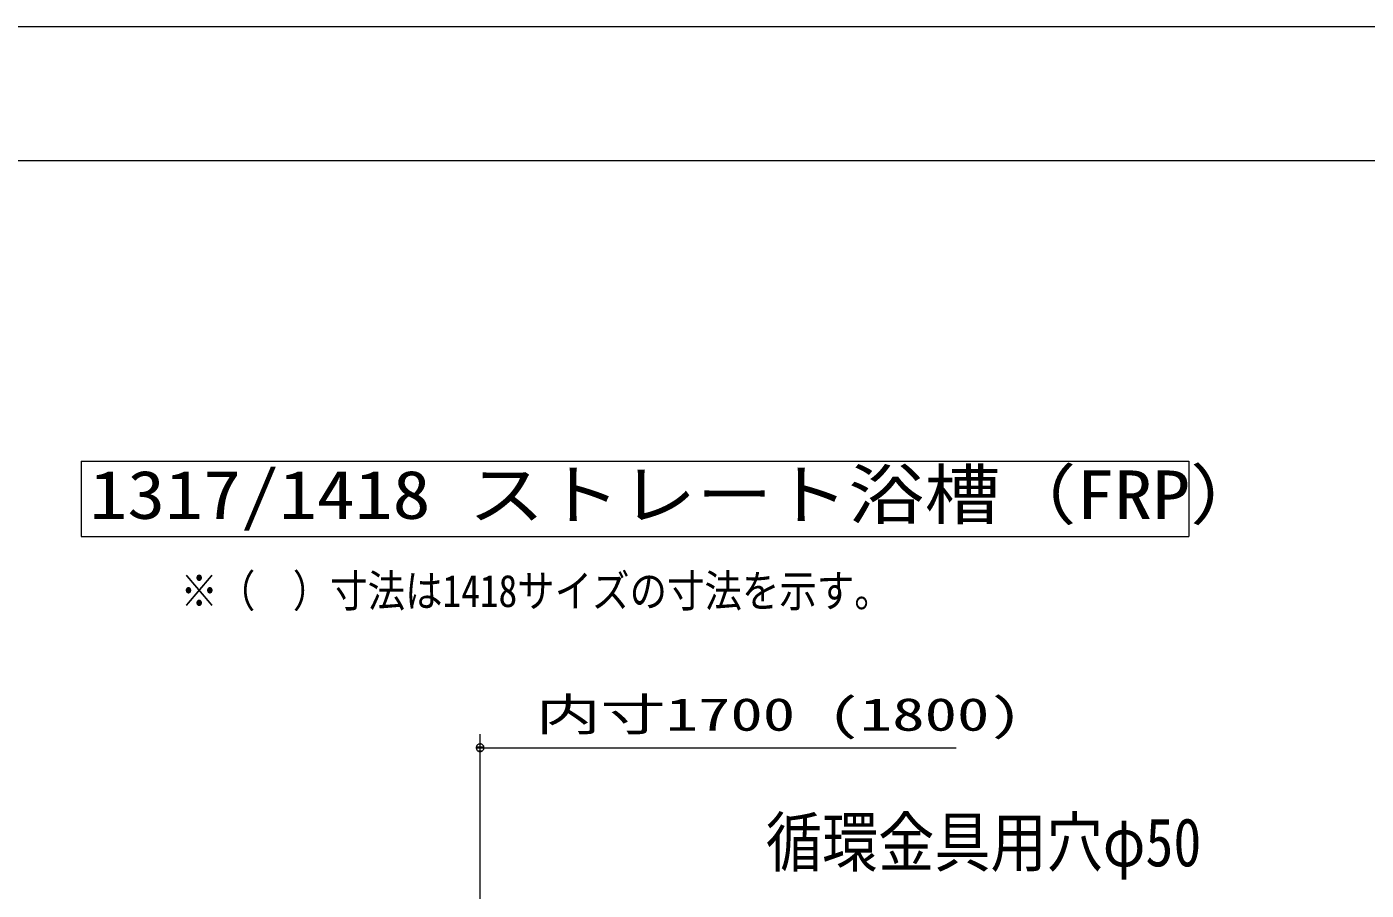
# Model space of a CAD drawing. Units: millimetres on the paper, scale 1:20. Extents: x -305 to 305, y -152 to 152.
# Drawn here: x -112.3 to -12.6, y 84.2 to 148.5 of the extents above; entities that cross this region are included whole.
import ezdxf
from ezdxf.enums import TextEntityAlignment as Align

# ---------------------------------------------------------------- set-up
doc = ezdxf.new("R2010")
doc.units = ezdxf.units.MM
for name, color, linetype, lineweight in [('0-1_0', 7, 'Continuous', 9), ('0-2_図面枠', 3, 'Continuous', 9), ('0-3_DEFPOINTS', 7, 'Continuous', 9), ('0-6_S1', 7, 'Continuous', 9)]:
    doc.layers.add(name, color=color, linetype=linetype, lineweight=lineweight)
doc.styles.add('ＭＳ ゴシック', font='')
doc.styles.get('ＭＳ ゴシック').set_extended_font_data('MS Gothic')

# ---------------------------------------------------------------- blocks, each defined once
blk = doc.blocks.new('_DOTSMALL')
at = {"layer": '0-1_0'}
for p, q in [((0.0746, 0.1), (-0.0746, 0.1)), ((0.1223, -0.0248), (-0.1223, -0.0248))]:
    blk.add_line(p, q, dxfattribs=at)
for points in [[(0.125, 0), (0.124, 0.0157), (0.1211, 0.0311), (0.1162, 0.046), (0.1095, 0.0602), (0.1011, 0.0735), (0.0911, 0.0856), (0.0797, 0.0963), (0.067, 0.1055), (0.0532, 0.1131), (0.0386, 0.1189), (0.0234, 0.1228), (0.0078, 0.1248), (-0.0078, 0.1248), (-0.0234, 0.1228), (-0.0386, 0.1189), (-0.0532, 0.1131), (-0.067, 0.1055), (-0.0797, 0.0963), (-0.0911, 0.0856), (-0.1011, 0.0735), (-0.1095, 0.0602), (-0.1162, 0.046), (-0.1211, 0.0311), (-0.124, 0.0157), (-0.125, 0), (0, 0)], [(-0.125, 0), (-0.124, -0.0157), (-0.1211, -0.0311), (-0.1162, -0.046), (-0.1095, -0.0602), (-0.1011, -0.0735), (-0.0911, -0.0856), (-0.0797, -0.0963), (-0.067, -0.1055), (-0.0532, -0.1131), (-0.0386, -0.1189), (-0.0234, -0.1228), (-0.0078, -0.1248), (0.0078, -0.1248), (0.0234, -0.1228), (0.0386, -0.1189), (0.0532, -0.1131), (0.067, -0.1055), (0.0797, -0.0963), (0.0911, -0.0856), (0.1011, -0.0735), (0.1095, -0.0602), (0.1162, -0.046), (0.1211, -0.0311), (0.124, -0.0157), (0.125, 0), (0, 0)]]:
    blk.add_lwpolyline(points, close=True, dxfattribs=at)

msp = doc.modelspace()

# ---------------------------------------------------------------- linework, layer by layer
at = {"layer": '0-2_図面枠'}
msp.add_lwpolyline([(-291.017, -138.498), (108.983, -138.498), (108.983, 138.502), (-291.017, 138.502)], close=True, dxfattribs=at)
at = {"layer": '0-3_DEFPOINTS'}
msp.add_line((118.983, 148.502), (-301.017, 148.502), dxfattribs=at)
at = {"layer": '0-6_S1'}
for p, q in [((-108.256, 116.128), (-108.256, 110.507)), ((-108.256, 116.128), (-25.756, 116.128)), ((-25.756, 116.128), (-25.756, 110.507)), ((-108.256, 110.507), (-25.756, 110.507)), ((-78.537, 78.467), (-78.537, 95.778)), ((-78.537, 94.778), (-43.097, 94.778))]:
    msp.add_line(p, q, dxfattribs=at)

# ---------------------------------------------------------------- block references
at = {"layer": '0-6_S1', "xscale": 2.32, "yscale": 2.32, "rotation": 180}
msp.add_blockref('_DOTSMALL', (-78.537, 94.778), dxfattribs=at)

# ---------------------------------------------------------------- texts
at = {"layer": '0-6_S1', "style": 'ＭＳ ゴシック'}
for s, height, width, p in [('1317/1418 ストレート浴槽（FRP）', 3.608, 1.15, (-107.633, 110.749)), ('※（\u3000）寸法は1418サイズの寸法を示す。', 2.405, 0.85, (-100.853, 104.541)), ('内寸1700 (1800)', 2.444, 1.45, (-74.388, 95.308)), ('循環金具用穴φ50', 3.607, 0.85, (-57.257, 84.852))]:
    msp.add_text(s, height=height, dxfattribs=dict(at, width=width)).set_placement(p, align=Align.BOTTOM_LEFT)

doc.saveas('drawing.dxf')
